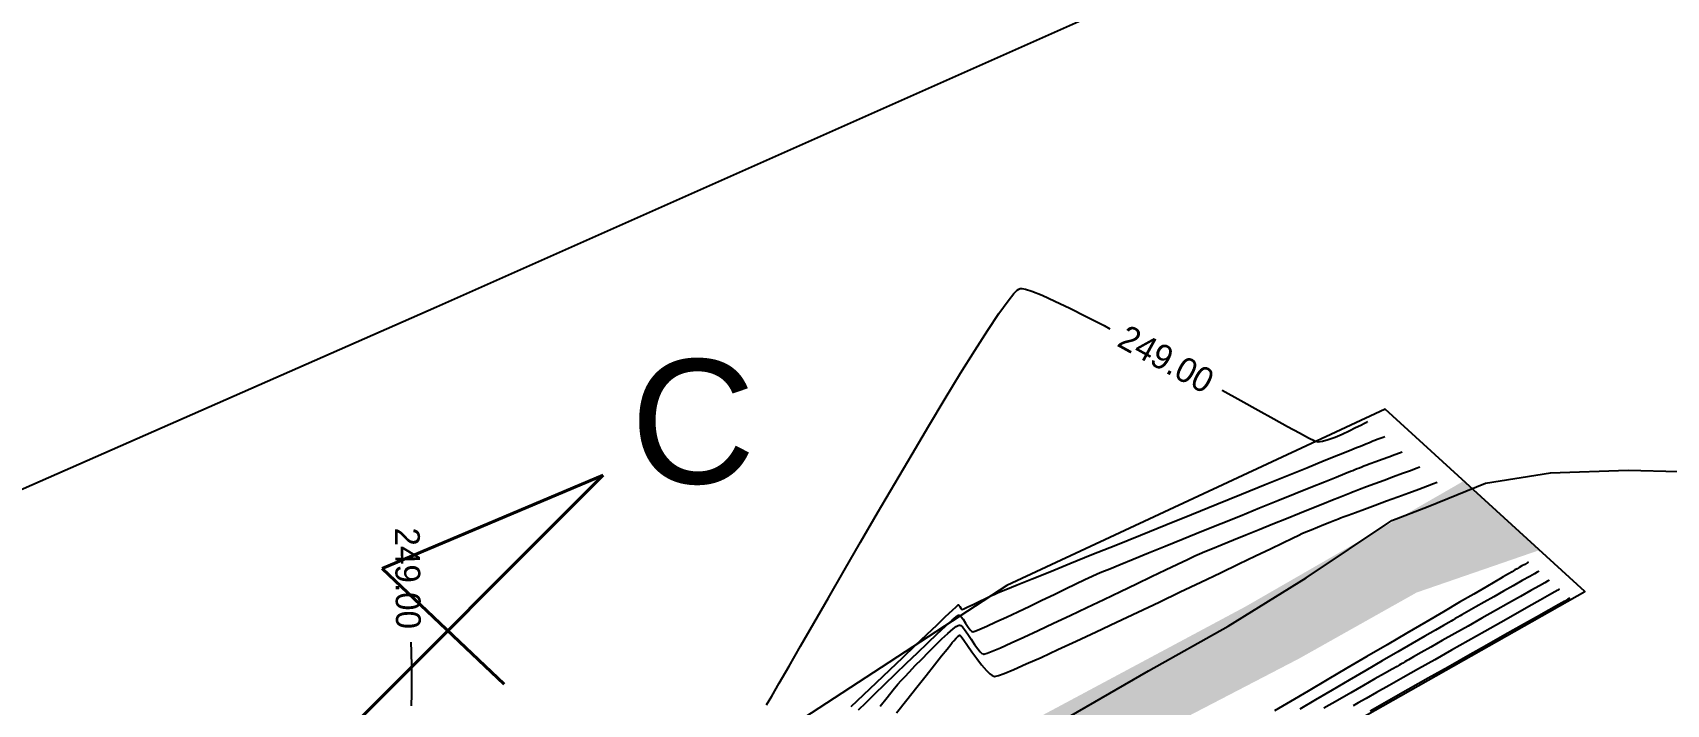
# Model space of a CAD drawing. Header units: metres. Extents: x 708941 to 724052, y 5405153 to 5413472.
# Drawn here: x 710276.9 to 710540.2, y 5412554.6 to 5412662.9 of the extents above; entities that cross this region are included whole.
import ezdxf

# ---------------------------------------------------------------- set-up
doc = ezdxf.new("R2010")
doc.units = ezdxf.units.M
doc.header["$LTSCALE"] = 12.7
doc.header["$MEASUREMENT"] = 0
doc.linetypes.add('ACAD_ISO08W100', pattern=[36, 24, -3, 6, -3])
for name, color, linetype in [('CONT-MJR1', 252, 'Continuous'), ('CONT-MNR1', 251, 'Continuous'), ('contornos2', 7, 'Continuous'), ('poligono colbun', 7, 'Continuous'), ('rio', 251, 'Continuous'), ('texto', 7, 'Continuous')]:
    doc.layers.add(name, color=color, linetype=linetype)
doc.layers.add('corte', color=214, linetype='ACAD_ISO08W100', lineweight=40)

msp = doc.modelspace()

# ---------------------------------------------------------------- hatches: boundary and pattern name
at = {"layer": 'rio'}
h = msp.add_hatch(dxfattribs=at)
h.set_pattern_fill('MUDST', color=256, scale=15, style=0)
h.paths.add_polyline_path([(709010.72, 5411936.38), (709004.98, 5411946.45), (709001.25, 5411958.08), (708996.13, 5411975.99), (709012.7, 5411962.98), (709030.78, 5411956.49), (709044.53, 5411951.18), (709074.83, 5411950.28), (709089.61, 5411951.82), (709102.43, 5411952.02), (709123.56, 5411954.63), (709134.73, 5411956.95), (709145.4, 5411956.95), (709168.41, 5411955.62), (709183.3, 5411955.53), (709187.67, 5411955.43), (709193.87, 5411958.4), (709194.56, 5411957.99), (709200.68, 5411965.39), (709203.1, 5411977.2), (709205.58, 5411984.02), (709211.33, 5411990.28), (709223.71, 5411994.78), (709231.07, 5411997.27), (709241.21, 5411994.8), (709265.58, 5411997.08), (709286.39, 5412000.38), (709297.9, 5412001.91), (709315.21, 5411997.24), (709326.72, 5411992.03), (709345.09, 5411985.93), (709355.27, 5411979.45), (709376.46, 5411975.37), (709391.72, 5411975.3), (709413.08, 5411978.61), (709438.83, 5411980.92), (709461.63, 5411986.21), (709475.6, 5411989.01), (709492.86, 5411992.74), (709503.45, 5411993.79), (709515.24, 5411993.79), (709532.63, 5411987.71), (709547.37, 5411983.51), (709564.71, 5411977.95), (709575.63, 5411973.62), (709587.68, 5411967.04), (709601.87, 5411958.6), (709607.56, 5411954.31), (709621.49, 5411940.03), (709647.9, 5411909.14), (709660.4, 5411897.76), (709669.81, 5411887.81), (709676.49, 5411876.15), (709682.2, 5411869.04), (709705.75, 5411878.05), (709736, 5411893.04), (709750.64, 5411899.41), (709758.05, 5411906.33), (709764.85, 5411916.27), (709770.13, 5411926.57), (709778.25, 5411949.25), (709785.66, 5411970.64), (709786.5, 5411979.16), (709785.1, 5411992.95), (709785.1, 5412008.74), (709787.55, 5412022.89), (709795.83, 5412039.06), (709803.3, 5412045.65), (709812.9, 5412054.28), (709814.49, 5412059.03), (709815.9, 5412060.78), (709822.13, 5412063.75), (709825.31, 5412072.01), (709847.55, 5412106.6), (709866.9, 5412128.06), (709875.05, 5412136.05), (709882.93, 5412155.32), (709888.97, 5412168.35), (709893.2, 5412182.51), (709907.24, 5412209.92), (709938.47, 5412236.97), (709971.6, 5412250.13), (709991.71, 5412252.94), (710005.1, 5412261.1), (710014.56, 5412263.33), (710040.82, 5412267.64), (710057.91, 5412266.41), (710076.56, 5412261.93), (710102.9, 5412255.3), (710112.79, 5412247.31), (710119.45, 5412240.72), (710131.28, 5412231.78), (710145.37, 5412209.63), (710149.4, 5412194.25), (710150.27, 5412166.43), (710139.83, 5412142.28), (710130.23, 5412129.69), (710126.33, 5412121.71), (710117.73, 5412100.96), (710114.13, 5412096.47), (710111.94, 5412085.44), (710111.94, 5412063.54), (710117.58, 5412054.18), (710137.74, 5412018.92), (710146.76, 5412008.05), (710171.4, 5411997.24), (710179.97, 5411993.95), (710184.25, 5412001.58), (710190.69, 5412018), (710194.77, 5412034.37), (710197.31, 5412050.49), (710197.31, 5412064.26), (710199.32, 5412079.72), (710201.37, 5412092.19), (710205.73, 5412098.48), (710214.95, 5412120.36), (710219.48, 5412128.98), (710230.13, 5412139.36), (710235.6, 5412142.44), (710241.85, 5412140.68), (710250.27, 5412138.84), (710280.27, 5412139.46), (710296.04, 5412143.18), (710311.35, 5412143.18), (710329.27, 5412144.22), (710333.88, 5412147.83), (710359.32, 5412147.31), (710368.97, 5412148.45), (710370.82, 5412151.38), (710390.46, 5412160.63), (710398.15, 5412171.03), (710408.65, 5412192.1), (710415.95, 5412204.58), (710425.69, 5412246.2), (710427.89, 5412275.36), (710429.04, 5412328.01), (710428.04, 5412335.01), (710422.46, 5412340.84), (710414.39, 5412351.33), (710395.98, 5412353.91), (710387.66, 5412360.04), (710378.34, 5412372.12), (710377.12, 5412383.36), (710377.12, 5412396.81), (710371.6, 5412397.8), (710368.77, 5412410.55), (710362.93, 5412436.03), (710362.93, 5412455.01), (710369.68, 5412482.49), (710374.05, 5412500.93), (710382.11, 5412513.13), (710396.48, 5412526.77), (710413.79, 5412540.1), (710438.62, 5412552.3), (710472.36, 5412570.37), (710507.51, 5412590.61), (710519.7, 5412579.46), (710499.92, 5412572.63), (710480.98, 5412561.98), (710445.54, 5412543.55), (710413.79, 5412532.5), (710411.05, 5412528.12), (710405.76, 5412520.43), (710394.25, 5412506.93), (710388.85, 5412494.92), (710386.47, 5412476.01), (710382.71, 5412446.17), (710388.72, 5412397.62), (710394.97, 5412383.05), (710398.02, 5412368.11), (710411.09, 5412363.15), (710426.51, 5412356), (710442.45, 5412348.49), (710447.05, 5412337.14), (710447.05, 5412315.92), (710441.78, 5412260.07), (710441.78, 5412194.92), (710437.48, 5412190.86), (710437.48, 5412179.96), (710422.82, 5412173.29), (710418.74, 5412164.82), (710409.45, 5412149.84), (710394.78, 5412136.49), (710379.86, 5412129.78), (710371.88, 5412127.03), (710311.73, 5412127.03), (710308.89, 5412124), (710254.14, 5412121.42), (710236.99, 5412126.6), (710229.16, 5412118.66), (710218.68, 5412095.96), (710213.59, 5412055.1), (710203.57, 5412019.88), (710201.34, 5412006.55), (710198.59, 5411993.54), (710194.4, 5411986.49), (710188.54, 5411983.77), (710175.67, 5411983.77), (710136.96, 5411996.55), (710120.35, 5412009.39), (710098.73, 5412043.32), (710098.73, 5412061.02), (710096.67, 5412091.87), (710100.83, 5412110.83), (710110.63, 5412117.13), (710123.77, 5412149.24), (710130.92, 5412166.36), (710128.79, 5412197.14), (710123.8, 5412211.38), (710113.15, 5412223.6), (710085.02, 5412238.46), (710058.13, 5412249.84), (710029.73, 5412249.84), (710015.06, 5412246.32), (710001.6, 5412242.56), (709992.04, 5412242.56), (709972.27, 5412238.6), (709963.64, 5412235.76), (709954.26, 5412232.26), (709954.26, 5412228.55), (709945.86, 5412220.35), (709925.83, 5412192.24), (709917.05, 5412177.32), (709899.37, 5412144.55), (709894.3, 5412133.07), (709891.48, 5412127.42), (709886.71, 5412118.47), (709886.71, 5412100.95), (709884.61, 5412095.01), (709863.2, 5412086.46), (709839.07, 5412054.84), (709818.25, 5412032.92), (709804.19, 5412017.18), (709804.19, 5411995.52), (709809.04, 5411990.11), (709796.13, 5411953.84), (709781.68, 5411916.41), (709768.27, 5411889.66), (709746.93, 5411879.08), (709713.1, 5411863.01), (709689.29, 5411855.41), (709697.02, 5411835.95), (709708.2, 5411825.46), (709725.86, 5411817.9), (709778.24, 5411813.93), (709792.75, 5411813.93), (709806.43, 5411818.64), (709820.66, 5411821.87), (709831.69, 5411824.63), (709853.8, 5411835.25), (709879.02, 5411846.88), (709921.68, 5411861.15), (709947.96, 5411871.32), (709969.09, 5411879.92), (709979.29, 5411886.02), (709982.27, 5411909.39), (709987.23, 5411923.13), (709997.03, 5411933.25), (710000.38, 5411927.93), (710000.38, 5411906.72), (709997.04, 5411893.11), (709991.96, 5411879.15), (709967.58, 5411866.46), (709951.2, 5411859.77), (709918.84, 5411852.05), (709894.39, 5411845.25), (709864.94, 5411830.28), (709840.16, 5411819.17), (709812.7, 5411811), (709801.26, 5411807.45), (709779.31, 5411803.47), (709766.14, 5411803.47), (709756.94, 5411797.7), (709737.23, 5411795.78), (709715.18, 5411796.68), (709708.1, 5411801.85), (709698.23, 5411815.71), (709693.86, 5411826.48), (709676.55, 5411857.93), (709667.66, 5411869.47), (709661.18, 5411881.7), (709649.81, 5411896.98), (709627.11, 5411919.87), (709613.01, 5411936.78), (709604.72, 5411946.98), (709591.67, 5411954.52), (709575.87, 5411964.64), (709557.6, 5411970.47), (709551.42, 5411973.23), (709538.02, 5411976.43), (709518.15, 5411979.68), (709504.01, 5411982), (709494.29, 5411985.04), (709479.8, 5411980.64), (709442.42, 5411967.64), (709425.43, 5411960.31), (709402.9, 5411951.24), (709383.6, 5411945.23), (709362.15, 5411938.26), (709331.55, 5411930.11), (709320.42, 5411924.96), (709306.56, 5411912.14), (709285.88, 5411895.62), (709279.31, 5411870.27), (709273.83, 5411857.41), (709264.69, 5411829.66), (709254.13, 5411801.64), (709246.31, 5411791.25), (709237.29, 5411777.87), (709219.52, 5411767.13), (709208.6, 5411765.29), (709203.92, 5411751.48), (709203.91, 5411735.92), (709205.94, 5411719.08), (709203.34, 5411708.78), (709199.33, 5411696.28), (709197.39, 5411684.19), (709189.35, 5411661.06), (709186.31, 5411649.66), (709173.04, 5411639.59), (709167.53, 5411621.08), (709166.78, 5411600.74), (709164.06, 5411585.63), (709162.73, 5411558.53), (709162.73, 5411546.6), (709165.95, 5411526.5), (709173.44, 5411512.03), (709050.6, 5411667.95), (709021.23, 5411751.02), (709026.33, 5411756.01), (709028.1, 5411762.18), (709028.65, 5411783.35), (709023.38, 5411795.31), (709011.24, 5411823.29), (709005.01, 5411832.77), (709001.76, 5411870.86)])

# ---------------------------------------------------------------- linework, layer by layer
at = {"layer": 'CONT-MJR1', "elevation": 245, "flags": 128}
for points in [[(710416.1, 5412553.26), (710417.78, 5412555.35), (710419.39, 5412557.37), (710420.89, 5412559.26), (710422.24, 5412560.96), (710423.38, 5412562.4), (710424.27, 5412563.52), (710424.86, 5412564.26), (710425.1, 5412564.56), (710425.36, 5412564.86), (710425.71, 5412565.26), (710426.07, 5412565.6), (710426.33, 5412565.74), (710426.54, 5412565.52), (710426.97, 5412564.93), (710427.55, 5412564.08), (710428.26, 5412563.07), (710429.03, 5412562), (710429.83, 5412560.97), (710430.6, 5412560.07), (710431.16, 5412559.52), (710431.54, 5412559.24), (710431.77, 5412559.13), (710431.87, 5412559.1), (710431.92, 5412559.1), (710432.1, 5412559.13), (710432.55, 5412559.26), (710433.44, 5412559.6), (710435.01, 5412560.24), (710437.02, 5412561.11), (710439.4, 5412562.18), (710442.11, 5412563.42), (710445.08, 5412564.79), (710448.26, 5412566.28), (710451.58, 5412567.84), (710454.99, 5412569.46), (710458.43, 5412571.09), (710461.83, 5412572.72), (710465.15, 5412574.3), (710468.32, 5412575.83), (710471.28, 5412577.25), (710473.98, 5412578.55), (710476.36, 5412579.69), (710478.35, 5412580.65), (710479.9, 5412581.4), (710480.95, 5412581.9), (710481.44, 5412582.13), (710482.08, 5412582.4), (710482.95, 5412582.76), (710483.95, 5412583.16), (710484.97, 5412583.58), (710485.94, 5412583.96), (710486.76, 5412584.29), (710487.32, 5412584.51), (710487.54, 5412584.6), (710487.67, 5412584.66), (710487.8, 5412584.71), (710488.09, 5412584.81), (710488.87, 5412585.1), (710490.05, 5412585.54), (710491.54, 5412586.09), (710493.24, 5412586.72), (710495.06, 5412587.39), (710496.9, 5412588.07), (710498.68, 5412588.72), (710500.29, 5412589.32), (710501.65, 5412589.82), (710502.66, 5412590.2), (710503.23, 5412590.41)], [(710517.95, 5412577.51), (710517.93, 5412577.5), (710517.84, 5412577.45), (710517.66, 5412577.34), (710517.34, 5412577.16), (710516.88, 5412576.91), (710516.44, 5412576.66), (710516.12, 5412576.47), (710515.77, 5412576.27), (710515.29, 5412575.99), (710514.75, 5412575.67), (710514.24, 5412575.37), (710513.85, 5412575.14), (710513.46, 5412574.91), (710512.51, 5412574.36), (710511.05, 5412573.5), (710509.14, 5412572.39), (710506.85, 5412571.05), (710504.25, 5412569.52), (710501.39, 5412567.85), (710498.34, 5412566.06), (710495.16, 5412564.2), (710491.92, 5412562.3), (710488.68, 5412560.41), (710485.51, 5412558.54), (710482.46, 5412556.75), (710479.6, 5412555.07), (710477, 5412553.54)]]:
    msp.add_lwpolyline(points, dxfattribs=at)
at = {"layer": 'CONT-MNR1', "flags": 128}
for points, elevation in [([(710395.18, 5412554.55), (710396, 5412555.93), (710397.22, 5412558.02), (710398.79, 5412560.74), (710400.66, 5412563.99), (710402.8, 5412567.71), (710405.15, 5412571.8), (710407.68, 5412576.18), (710410.33, 5412580.76), (710413.07, 5412585.48), (710415.84, 5412590.23), (710418.61, 5412594.94), (710421.34, 5412599.52), (710423.96, 5412603.89), (710426.45, 5412607.97), (710428.75, 5412611.67), (710430.82, 5412614.92), (710432.62, 5412617.61), (710434.1, 5412619.68), (710435.03, 5412620.83), (710435.56, 5412621.37), (710435.83, 5412621.56), (710435.93, 5412621.61), (710436.04, 5412621.63), (710436.32, 5412621.63), (710436.9, 5412621.52), (710437.93, 5412621.21), (710439.6, 5412620.55), (710441.65, 5412619.63), (710444.03, 5412618.49), (710446.69, 5412617.15), (710449.57, 5412615.66), (710450.48, 5412615.17)], 249), ([(710468.6, 5412605.24), (710468.61, 5412605.23), (710471.59, 5412603.57), (710474.37, 5412602.02), (710476.91, 5412600.61), (710479.14, 5412599.38), (710481.03, 5412598.36), (710482.5, 5412597.59), (710483.53, 5412597.1), (710484.04, 5412596.92), (710484.74, 5412597.01), (710485.68, 5412597.28), (710486.77, 5412597.69), (710487.92, 5412598.18), (710489.06, 5412598.71), (710490.09, 5412599.21), (710490.94, 5412599.63), (710491.52, 5412599.93), (710491.75, 5412600.05), (710491.92, 5412600.12), (710492.07, 5412600.18)], 249), ([(710408.79, 5412554.23), (710410.81, 5412556.15), (710412.9, 5412558.15), (710415.03, 5412560.18), (710417.12, 5412562.18), (710419.13, 5412564.09), (710420.98, 5412565.86), (710422.64, 5412567.43), (710424.03, 5412568.75), (710425.11, 5412569.76), (710425.7, 5412570.31), (710425.96, 5412570.55), (710426.05, 5412570.62), (710426.07, 5412570.63), (710426.1, 5412570.62), (710426.17, 5412570.56), (710426.29, 5412570.39), (710426.47, 5412570.12), (710426.66, 5412569.92), (710426.94, 5412570.02), (710427.58, 5412570.3), (710428.45, 5412570.71), (710429.44, 5412571.19), (710430.43, 5412571.67), (710431.32, 5412572.09), (710431.98, 5412572.39), (710432.52, 5412572.61), (710433.75, 5412573.11), (710435.58, 5412573.86), (710437.96, 5412574.83), (710440.81, 5412575.98), (710444.05, 5412577.3), (710447.61, 5412578.74), (710451.43, 5412580.29), (710455.42, 5412581.9), (710459.52, 5412583.56), (710463.65, 5412585.23), (710467.73, 5412586.89), (710471.71, 5412588.5), (710475.5, 5412590.03), (710479.03, 5412591.46), (710482.22, 5412592.75), (710485.02, 5412593.89), (710487.33, 5412594.82), (710489.1, 5412595.54), (710490.25, 5412596), (710490.7, 5412596.18), (710491.14, 5412596.36), (710491.71, 5412596.6), (710492.32, 5412596.84), (710492.84, 5412597.06), (710493.19, 5412597.19), (710493.56, 5412597.33), (710494.06, 5412597.52), (710494.52, 5412597.69), (710494.8, 5412597.79)], 248), ([(710410.01, 5412553.73), (710411.2, 5412554.9), (710412.62, 5412556.3), (710414.23, 5412557.87), (710415.95, 5412559.54), (710417.72, 5412561.24), (710419.48, 5412562.93), (710421.16, 5412564.53), (710422.69, 5412565.97), (710424.03, 5412567.21), (710425.09, 5412568.16), (710425.71, 5412568.69), (710426.01, 5412568.92), (710426.12, 5412568.99), (710426.16, 5412569), (710426.21, 5412568.99), (710426.33, 5412568.92), (710426.53, 5412568.72), (710426.84, 5412568.32), (710427.25, 5412567.69), (710427.67, 5412567.06), (710427.98, 5412566.64), (710428.2, 5412566.42), (710428.33, 5412566.33), (710428.4, 5412566.31), (710428.43, 5412566.31), (710428.56, 5412566.34), (710428.88, 5412566.45), (710429.55, 5412566.72), (710430.69, 5412567.22), (710432.13, 5412567.88), (710433.81, 5412568.66), (710435.64, 5412569.53), (710437.58, 5412570.45), (710439.55, 5412571.4), (710441.49, 5412572.33), (710443.34, 5412573.22), (710445.02, 5412574.02), (710446.48, 5412574.72), (710447.65, 5412575.27), (710448.47, 5412575.64), (710449.2, 5412575.95), (710450.46, 5412576.46), (710452.17, 5412577.16), (710454.27, 5412578.02), (710456.7, 5412579.01), (710459.39, 5412580.1), (710462.29, 5412581.27), (710465.32, 5412582.5), (710468.43, 5412583.76), (710471.55, 5412585.02), (710474.61, 5412586.26), (710477.57, 5412587.45), (710480.34, 5412588.57), (710482.87, 5412589.59), (710485.09, 5412590.49), (710486.94, 5412591.23), (710488.36, 5412591.81), (710489.28, 5412592.18), (710489.65, 5412592.32), (710489.94, 5412592.44), (710490.32, 5412592.6), (710490.72, 5412592.76), (710491.1, 5412592.91), (710491.39, 5412593.03), (710491.74, 5412593.16), (710492.43, 5412593.42), (710493.35, 5412593.76), (710494.39, 5412594.14), (710495.44, 5412594.53), (710496.4, 5412594.88), (710497.16, 5412595.16), (710497.61, 5412595.33)], 247), ([(710413.49, 5412554.32), (710414.61, 5412555.72), (710415.58, 5412556.92), (710416.34, 5412557.85), (710416.86, 5412558.44), (710417.43, 5412559.05), (710418.2, 5412559.87), (710419.13, 5412560.84), (710420.17, 5412561.91), (710421.27, 5412563.03), (710422.37, 5412564.13), (710423.43, 5412565.15), (710424.4, 5412566.05), (710425.22, 5412566.75), (710425.75, 5412567.14), (710426.04, 5412567.31), (710426.19, 5412567.36), (710426.24, 5412567.37), (710426.32, 5412567.36), (710426.47, 5412567.29), (710426.72, 5412567.08), (710427.09, 5412566.65), (710427.6, 5412565.93), (710428.14, 5412565.1), (710428.69, 5412564.27), (710429.21, 5412563.53), (710429.61, 5412563.06), (710429.88, 5412562.82), (710430.05, 5412562.73), (710430.13, 5412562.71), (710430.18, 5412562.7), (710430.33, 5412562.73), (710430.72, 5412562.85), (710431.5, 5412563.16), (710432.86, 5412563.73), (710434.59, 5412564.5), (710436.64, 5412565.43), (710438.94, 5412566.5), (710441.43, 5412567.67), (710444.07, 5412568.91), (710446.78, 5412570.2), (710449.51, 5412571.51), (710452.19, 5412572.8), (710454.79, 5412574.04), (710457.22, 5412575.21), (710459.43, 5412576.27), (710461.37, 5412577.2), (710462.98, 5412577.97), (710464.19, 5412578.54), (710464.95, 5412578.88), (710465.79, 5412579.24), (710467.02, 5412579.75), (710468.58, 5412580.39), (710470.39, 5412581.13), (710472.4, 5412581.94), (710474.54, 5412582.81), (710476.75, 5412583.7), (710478.94, 5412584.58), (710481.07, 5412585.44), (710483.05, 5412586.24), (710484.83, 5412586.95), (710486.35, 5412587.56), (710487.52, 5412588.03), (710488.29, 5412588.34), (710488.59, 5412588.46), (710488.81, 5412588.55), (710489.09, 5412588.67), (710489.38, 5412588.78), (710489.6, 5412588.87), (710489.92, 5412588.99), (710490.7, 5412589.28), (710491.83, 5412589.7), (710493.2, 5412590.2), (710494.69, 5412590.75), (710496.21, 5412591.31), (710497.65, 5412591.85), (710498.91, 5412592.31), (710499.86, 5412592.66), (710500.42, 5412592.87)], 246), ([(710519.61, 5412576.06), (710519.54, 5412576.02), (710519.35, 5412575.91), (710518.93, 5412575.67), (710518.16, 5412575.24), (710516.94, 5412574.55), (710515.5, 5412573.73), (710513.94, 5412572.85), (710512.35, 5412571.96), (710510.83, 5412571.09), (710509.46, 5412570.32), (710508.34, 5412569.69), (710507.56, 5412569.24), (710507.21, 5412569.04), (710506.92, 5412568.87), (710506.54, 5412568.65), (710506.14, 5412568.42), (710505.77, 5412568.2), (710505.47, 5412568.03), (710505.13, 5412567.82), (710504.26, 5412567.32), (710502.94, 5412566.56), (710501.23, 5412565.57), (710499.19, 5412564.39), (710496.88, 5412563.05), (710494.38, 5412561.6), (710491.74, 5412560.06), (710489.03, 5412558.49), (710486.31, 5412556.9), (710483.65, 5412555.34), (710481.11, 5412553.85)], 246), ([(710521.27, 5412574.61), (710521.2, 5412574.57), (710521, 5412574.45), (710520.56, 5412574.2), (710519.72, 5412573.73), (710518.34, 5412572.95), (710516.64, 5412571.99), (710514.71, 5412570.9), (710512.62, 5412569.71), (710510.43, 5412568.48), (710508.23, 5412567.23), (710506.07, 5412566.01), (710504.04, 5412564.87), (710502.21, 5412563.83), (710500.65, 5412562.95), (710499.43, 5412562.26), (710498.62, 5412561.8), (710498.3, 5412561.62), (710498.04, 5412561.46), (710497.7, 5412561.26), (710497.36, 5412561.07), (710497.1, 5412560.91), (710496.78, 5412560.73), (710495.98, 5412560.27), (710494.75, 5412559.58), (710493.19, 5412558.69), (710491.36, 5412557.64), (710489.32, 5412556.48), (710487.16, 5412555.23), (710484.95, 5412553.96)], 247), ([(710522.93, 5412573.15), (710522.86, 5412573.11), (710522.65, 5412573), (710522.19, 5412572.74), (710521.31, 5412572.24), (710519.83, 5412571.4), (710517.99, 5412570.36), (710515.85, 5412569.15), (710513.47, 5412567.8), (710510.92, 5412566.36), (710508.25, 5412564.85), (710505.54, 5412563.32), (710502.85, 5412561.8), (710500.23, 5412560.32), (710497.75, 5412558.92), (710495.48, 5412557.63), (710493.48, 5412556.5), (710491.81, 5412555.55), (710490.52, 5412554.83), (710489.7, 5412554.36)], 248), ([(710524.59, 5412571.7), (710524.52, 5412571.66), (710524.3, 5412571.54), (710523.8, 5412571.26), (710522.85, 5412570.72), (710521.24, 5412569.81), (710519.21, 5412568.66), (710516.83, 5412567.31), (710514.16, 5412565.8), (710511.25, 5412564.16), (710508.18, 5412562.42), (710505, 5412560.62), (710501.77, 5412558.8), (710498.56, 5412556.98), (710495.42, 5412555.21), (710492.43, 5412553.51)], 249), ([(710337.83, 5412564.6), (710337.89, 5412563.05), (710337.95, 5412560.67), (710337.98, 5412558.38), (710337.98, 5412556.24), (710337.93, 5412554.34)], 249)]:
    msp.add_lwpolyline(points, dxfattribs=dict(at, elevation=elevation))
at = {"layer": 'contornos2', "color": 30}
msp.add_lwpolyline([(710458.34, 5412346.91), (710449.35, 5412410.04), (710444.29, 5412430.27), (710451.93, 5412460.42), (710464.98, 5412528.95), (710477.76, 5412544.9), (710527.01, 5412572.77), (710527.01, 5412572.77), (710494.84, 5412602.2), (710494.84, 5412602.2), (710433.89, 5412573.76), (710397.27, 5412549.87), (710349.83, 5412530.75), (710333.49, 5412512.62), (710310.18, 5412495.04), (710293.04, 5412479.73), (710284.53, 5412464.24), (710279.18, 5412445.54), (710280.85, 5412422.33), (710307.3, 5412404.74), (710319.93, 5412400.76), (710332.02, 5412378.53), (710354.07, 5412341.92)], dxfattribs=at)
at = {"layer": 'corte', "color": 6}
msp.add_lwpolyline([(710298.43, 5412521.09), (710368.86, 5412591.55), (710333.24, 5412576.52), (710352.89, 5412557.86)], dxfattribs=at)
msp.add_lwpolyline([(710298.43, 5412521.09), (710368.86, 5412591.55), (710333.24, 5412576.52), (710352.89, 5412557.86)], dxfattribs=at)
at = {"layer": 'poligono colbun', "color": 252, "linetype": 'Continuous'}
for points in [[(710471.05, 5412676.1), (710341.97, 5412618.64), (710223.12, 5412566.36), (710223.12, 5412566.36), (710140.27, 5412529.89), (710023.5, 5412479.09), (709784.19, 5412600.2), (709708, 5412656.79), (709698.18, 5412641.96), (709499.71, 5412588.24), (709488.31, 5412592.09), (709435.09, 5412522.53), (709348.31, 5412443.92), (709302.34, 5412431)], [(710442.85, 5412551.98), (710456.74, 5412560.03), (710469.58, 5412567.22), (710482.14, 5412575.01), (710495.91, 5412584.24), (710501.78, 5412586.5), (710511, 5412590.25), (710521.5, 5412591.91), (710534.03, 5412592.34), (710550.21, 5412591.94)]]:
    msp.add_lwpolyline(points, dxfattribs=at)

# ---------------------------------------------------------------- texts
at = {"layer": 'CONT-MNR1', "char_height": 4, "attachment_point": 5}
for insert, rotation in [((710459.56, 5412610.25, 249), 331.1037), ((710337.35, 5412574.93, 249), 270.6571)]:
    msp.add_mtext('{249.00}', dxfattribs=dict(at, insert=insert, rotation=rotation))
at = {"layer": 'corte', "color": 0, "insert": (710373.23, 5412610.21), "char_height": 20, "width": 758.2044, "attachment_point": 1}
msp.add_mtext('{\\fArial|b0|i0|c0|p34;C}', dxfattribs=at)
at = {"layer": 'texto', "color": 0, "insert": (710373.23, 5412610.21), "char_height": 20, "width": 758.2044, "attachment_point": 1}
msp.add_mtext('{\\fArial|b0|i0|c0|p34;C}', dxfattribs=at)

doc.saveas('drawing.dxf')
